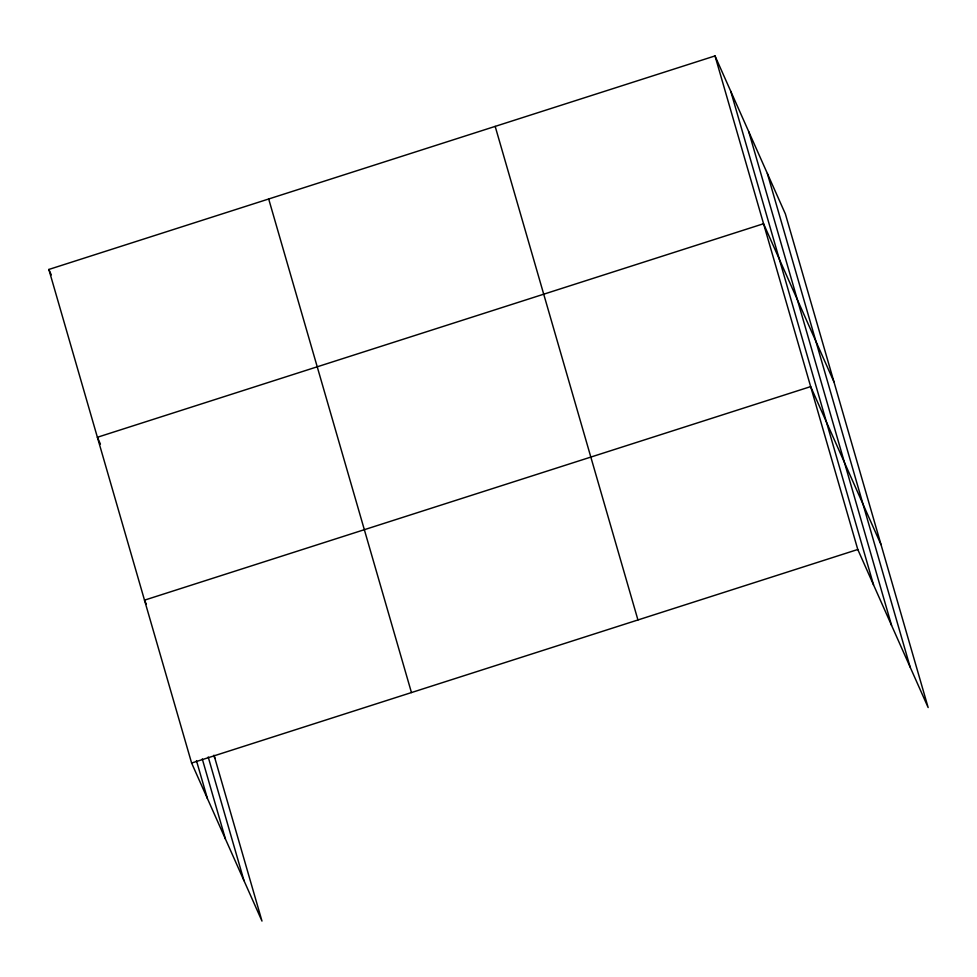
<?xml version="1.0" encoding="UTF-8"?>
<svg xmlns="http://www.w3.org/2000/svg" width="977" height="977" viewBox="0 0 977 977"><rect width="100%" height="100%" fill="white"/><g stroke="black" fill="none" stroke-linecap="round" stroke-linejoin="round"><path stroke-width="1.47" d="M214.036 755.294L261.983 921.079L191.614 763.037L48.85 269.457L715.017 55.921L785.386 213.963L928.15 707.543L857.782 549.489L715.017 55.921M191.614 763.037L857.782 549.489M833.918 381.787L763.55 223.733L97.395 437.269L100.423 444.083M881.034 544.665L810.666 386.611L144.511 600.159L146.33 604.238M48.85 269.457L51.28 274.903M213.67 755.502L214.867 758.201M767.36 173.503L910.137 667.071M748.797 131.797L891.561 625.365M730.772 91.325L873.548 584.905M495.18 126.387L637.944 619.968M268.687 198.99L411.451 692.559M208.211 756.992L243.969 880.607M202.263 758.921L225.406 838.913M196.45 760.631L207.38 798.441"/></g></svg>
